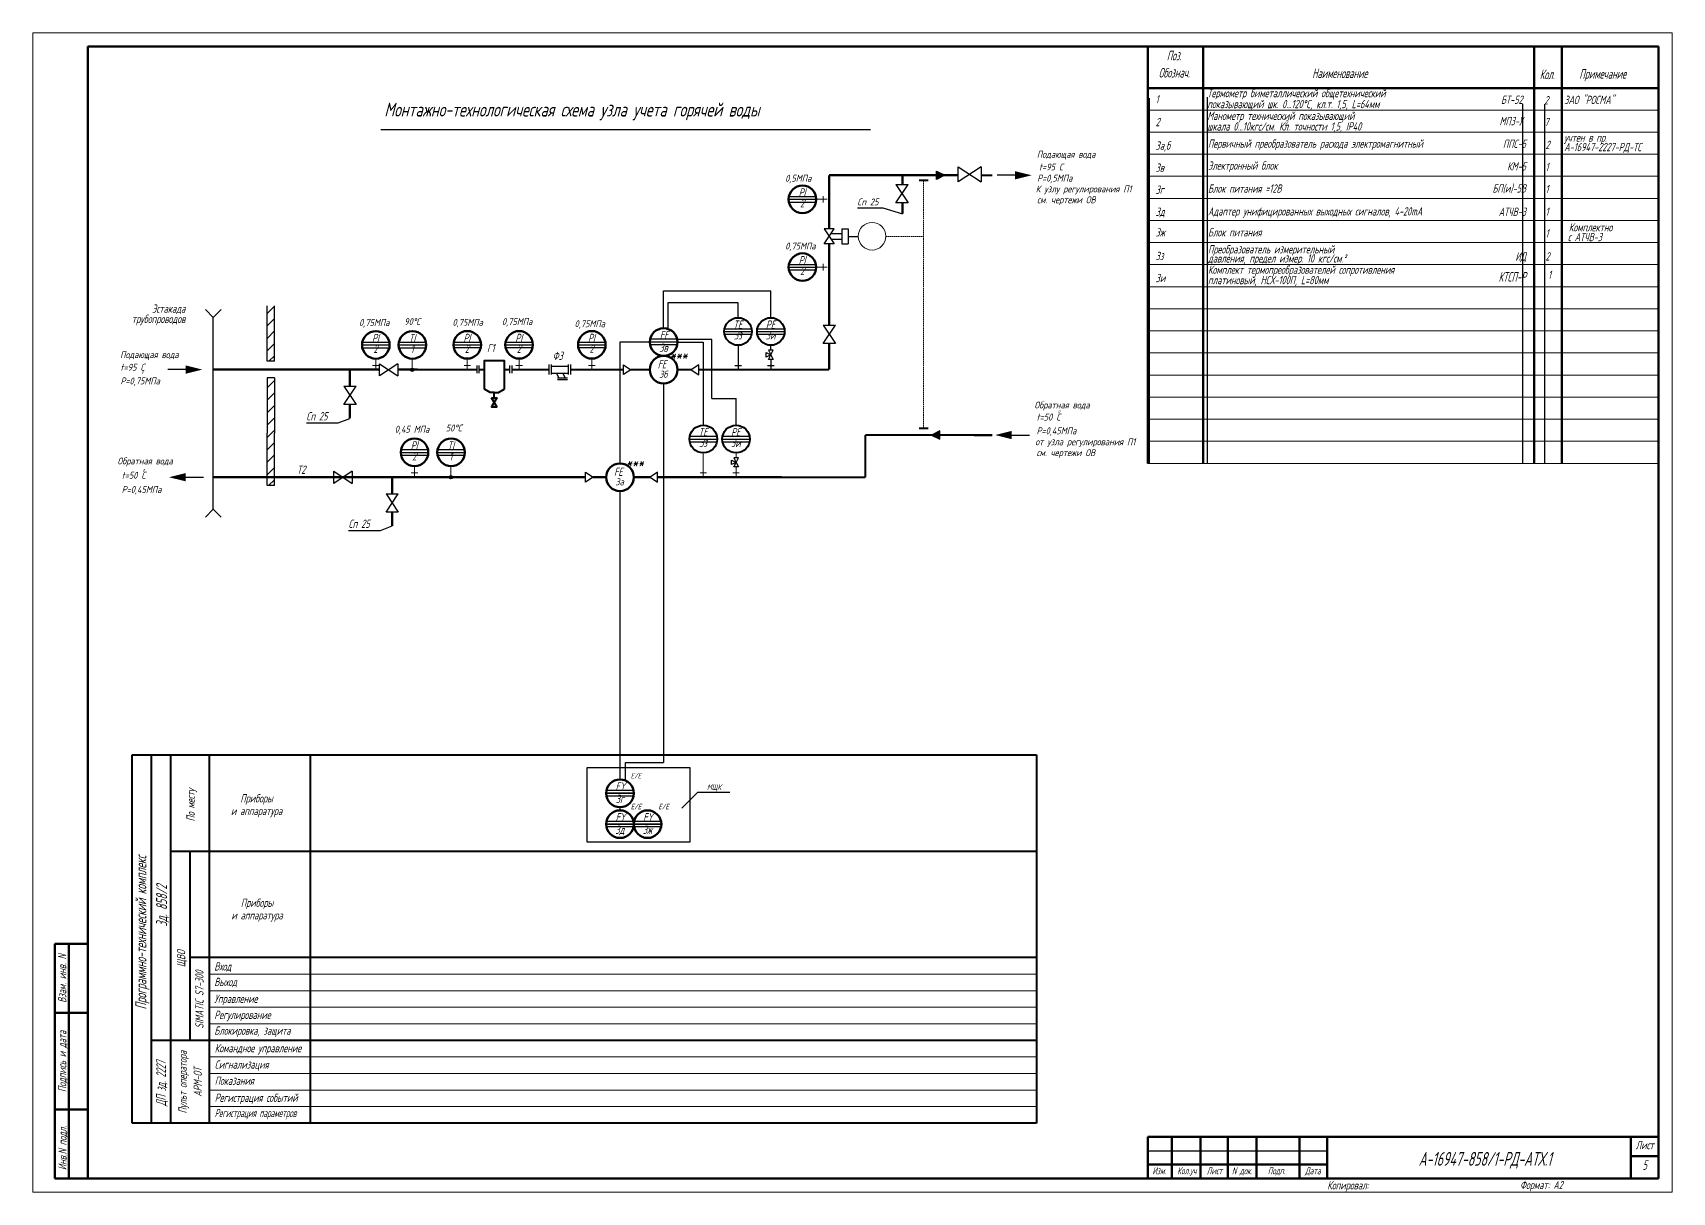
# Model space of a CAD drawing. Header units: millimetres. Extents: x -680 to 9204, y -4430 to 7779.
# Drawn here: x 4041 to 4635, y 4029 to 4449 of the extents above; entities that cross this region are included whole.
import ezdxf
from ezdxf.enums import TextEntityAlignment as Align

# ---------------------------------------------------------------- set-up
doc = ezdxf.new("R2010")
doc.units = ezdxf.units.MM
doc.linetypes.add('DASHED', pattern=[0.75, 0.5, -0.25])
doc.layers.get('Defpoints').update_dxf_attribs({"color": 33})
for name, color, linetype, lineweight in [('Арматура', 1, 'Continuous', 25), ('Выноска', 137, 'Continuous', 20), ('Датчики', 31, 'Continuous', 50), ('Обводка', 6, 'Continuous', 25), ('Поз', 7, 'Continuous', 13), ('Связи', 95, 'Continuous', 25), ('Текст_КИП', 2, 'Continuous', 25), ('Толст.рамка', 7, 'Continuous', 60), ('Тонк.рамка', 10, 'Continuous', 20), ('Щиты_пульты', 5, 'Continuous', 40)]:
    doc.layers.add(name, color=color, linetype=linetype, lineweight=lineweight)
for name, color, linetype in [('Отметки', 1, 'Continuous'), ('Сжатый воздух', 130, 'Continuous'), ('Слой М50', 3, 'Continuous'), ('Текст.', 51, 'Continuous'), ('ТХ_Засечки', 1, 'Continuous'), ('ТХ_ПАР', 2, 'Continuous'), ('ТХ_Текст', 30, 'Continuous')]:
    doc.layers.add(name, color=color, linetype=linetype)
doc.styles.add('Simplex', font='simplex.shx', dxfattribs={"width": 0.7, "oblique": 15})
doc.styles.add('Симплекс', font='simplex.shx', dxfattribs={"width": 0.7, "oblique": 15, "height": 250})
pattern_1 = [(45, (32525.4816, 135701.4675), (-2.24506403, 2.24506403), [])]

# ---------------------------------------------------------------- blocks, each defined once
blk = doc.blocks.new('A$C3CFF487C')
at = {"layer": 'Арматура'}
for p, q in [((0, 1.25), (0, 2.5)), ((0, 2.5), (2.5, 1.25)), ((0, 0), (0, 1.25)), ((2.5, 1.25), (0, 0))]:
    blk.add_line(p, q, dxfattribs=at)
blk.add_solid([(0, 0), (0, 2.5), (2.5, 1.25)], dxfattribs=at)
blk = doc.blocks.new('A$C428F2FC1')
at = {"layer": 'Defpoints', "ltscale": 0.2}
for p, q in [((-5, -4), (5, -4)), ((-5, -5), (5, -5)), ((-5, -6), (5, -6))]:
    blk.add_line(p, q, dxfattribs=at)
at = {"layer": 'Датчики', "color": 4}
blk.add_circle((0, -5), 5, dxfattribs=at)

msp = doc.modelspace()

# ---------------------------------------------------------------- hatches: boundary and pattern name
at = {"layer": 'Связи'}
h = msp.add_hatch(color=256, dxfattribs=at)
edge = h.paths.add_edge_path()
edge.add_arc((4178.117, 4327.004), 0.606, 0, 360)
h = msp.add_hatch(color=256, dxfattribs=at)
edge = h.paths.add_edge_path()
edge.add_arc((4192.13, 4288.074), 0.606, 0, 360)
at = {"layer": 'ТХ_Текст'}
h = msp.add_hatch(dxfattribs=at)
h.set_pattern_fill('ANSI31', color=256)
h.set_pattern_definition(pattern_1)
h.paths.add_polyline_path([(4128.197, 4330.074), (4128.195, 4347.319), (4128.195, 4350.128), (4125.526, 4350.128), (4125.526, 4348.098), (4125.524, 4330.075)])
h = msp.add_hatch(dxfattribs=at)
h.set_pattern_fill('ANSI31', color=256)
h.set_pattern_definition(pattern_1)
h.paths.add_polyline_path([(4128.197, 4324.075), (4128.195, 4306.83), (4128.181, 4285.075), (4125.525, 4285.074), (4125.526, 4306.052), (4125.524, 4324.075)])

# ---------------------------------------------------------------- linework, layer by layer
at = {"color": 7}
for p, q in [((4384.256, 4400.56), (4375.972, 4395.037)), ((4375.972, 4395.037), (4375.972, 4400.56)), ((4375.972, 4400.56), (4384.256, 4395.037)), ((4384.256, 4400.56), (4384.256, 4395.037)), ((4353.378, 4394.147), (4357.796, 4394.147)), ((4353.378, 4394.147), (4357.796, 4387.52)), ((4353.378, 4387.52), (4357.796, 4394.147)), ((4357.796, 4387.52), (4353.378, 4387.52)), ((4327.021, 4343.206), (4331.439, 4343.206)), ((4327.021, 4343.206), (4331.439, 4336.579)), ((4327.021, 4336.579), (4331.439, 4343.206)), ((4331.439, 4336.579), (4327.021, 4336.579)), ((4172.893, 4329.213), (4166.266, 4324.795)), ((4166.266, 4324.795), (4166.266, 4329.213)), ((4166.266, 4329.213), (4172.893, 4324.795)), ((4172.893, 4329.213), (4172.893, 4324.795)), ((4153.343, 4321.052), (4157.761, 4321.052)), ((4153.343, 4321.052), (4157.761, 4314.425)), ((4153.343, 4314.425), (4157.761, 4321.052)), ((4157.761, 4314.425), (4153.343, 4314.425)), ((4156.342, 4290.254), (4149.715, 4285.836)), ((4149.715, 4285.836), (4149.715, 4290.254)), ((4149.715, 4290.254), (4156.342, 4285.836)), ((4156.342, 4290.254), (4156.342, 4285.836)), ((4168.622, 4282.091), (4173.04, 4282.091)), ((4168.622, 4282.091), (4173.04, 4275.464)), ((4168.622, 4275.464), (4173.04, 4282.091)), ((4173.04, 4275.464), (4168.622, 4275.464))]:
    msp.add_line(p, q, dxfattribs=at)
for p, q in [((4336.098, 4375.331), (4339.726, 4375.331)), ((4306.394, 4331.593), (4306.394, 4333.25)), ((4306.394, 4333.25), (4308.051, 4332.422)), ((4308.051, 4332.422), (4306.394, 4331.593)), ((4308.88, 4334.079), (4307.223, 4334.079)), ((4307.223, 4334.079), (4308.051, 4332.422)), ((4307.223, 4330.765), (4308.051, 4332.422)), ((4308.88, 4330.765), (4307.223, 4330.765)), ((4308.051, 4332.422), (4308.88, 4334.079)), ((4308.051, 4332.422), (4308.88, 4330.765)), ((4296.284, 4295.117), (4294.627, 4295.117)), ((4294.627, 4295.117), (4295.456, 4293.46)), ((4295.456, 4293.46), (4296.284, 4295.117)), ((4293.799, 4292.632), (4293.799, 4294.289)), ((4293.799, 4294.289), (4295.456, 4293.46)), ((4295.456, 4293.46), (4293.799, 4292.632)), ((4294.627, 4291.803), (4295.456, 4293.46)), ((4296.284, 4291.803), (4294.627, 4291.803)), ((4295.456, 4293.46), (4296.284, 4291.803)), ((4248.39, 4173.583), (4258.39, 4173.583)), ((4248.39, 4162.4), (4258.39, 4162.4)), ((4258.39, 4162.4), (4268.39, 4162.4))]:
    msp.add_line(p, q)
at = {"lineweight": 60}
for p, q in [((4629.642, 4049.075), (4444.642, 4049.075)), ((4444.642, 4049.075), (4444.642, 4034.075)), ((4453.317, 4049.075), (4453.317, 4034.075)), ((4463.677, 4049.075), (4463.677, 4034.075)), ((4473.626, 4049.075), (4473.626, 4034.075)), ((4484.079, 4049.075), (4484.079, 4034.075)), ((4499.642, 4049.075), (4499.642, 4034.075)), ((4509.642, 4049.075), (4509.642, 4034.075)), ((4619.642, 4049.075), (4619.642, 4034.075)), ((4619.642, 4042.075), (4629.642, 4042.075)), ((4444.642, 4039.075), (4509.642, 4039.075)), ((4629.642, 4034.075), (4444.642, 4034.075))]:
    msp.add_line(p, q, dxfattribs=at)
at = {"ltscale": 100}
for points in [[(4402.517, 4397.461, 0.01, 3, 0), (4396.517, 4397.461, 0.8, 0.8, 0)], [(4102.049, 4327.075, 0.01, 3, 0), (4096.049, 4327.075, 0.8, 0.8, 0)], [(4389.353, 4303.351, 0.01, 3, 0), (4395.353, 4303.351, 0.8, 0.8, 0)], [(4090.049, 4288.074, 0.01, 3, 0), (4096.049, 4288.074, 0.8, 0.8, 0)]]:
    msp.add_lwpolyline(points, format="xyseb", dxfattribs=at)
at = {"lineweight": 40}
for points in [[(4204.285, 4320.014), (4204.285, 4330.414), (4211.396, 4330.414), (4211.396, 4320.014), (4211.396, 4320.014), (4211.396, 4320.014)], [(4207.841, 4318.827), (4206.341, 4318.827), (4204.285, 4320.014)], [(4207.841, 4318.827), (4209.34, 4318.827), (4211.396, 4320.014)], [(4207.841, 4316.827), (4207.841, 4318.827)], [(4206.848, 4316.827), (4208.833, 4316.827), (4206.848, 4313.52), (4208.833, 4313.52), (4206.848, 4316.827)]]:
    msp.add_lwpolyline(points, dxfattribs=at)
at = {"layer": 'Defpoints'}
for p, q in [((4445.115, 4425.418), (4445.115, 4293.081)), ((4466.191, 4425.753), (4466.191, 4293.081)), ((4580.435, 4423.377), (4580.435, 4293.081)), ((4588.315, 4423.173), (4588.315, 4293.081))]:
    msp.add_line(p, q, dxfattribs=at)
at = {"layer": 'Defpoints', "ltscale": 0.2}
for p, q in [((4291.19, 4341.864), (4301.19, 4341.864)), ((4291.19, 4340.864), (4301.19, 4340.864)), ((4291.19, 4339.864), (4301.19, 4339.864)), ((4303.051, 4341.864), (4313.051, 4341.864)), ((4303.051, 4340.864), (4313.051, 4340.864)), ((4303.051, 4339.864), (4313.051, 4339.864)), ((4278.594, 4302.902), (4288.594, 4302.902)), ((4278.594, 4301.902), (4288.594, 4301.902)), ((4278.594, 4300.902), (4288.594, 4300.902)), ((4290.455, 4302.902), (4300.455, 4302.902)), ((4290.455, 4301.902), (4300.455, 4301.902)), ((4290.455, 4300.902), (4300.455, 4300.902))]:
    msp.add_line(p, q, dxfattribs=at)
at = {"layer": 'Выноска'}
for p, q in [((4629.642, 4421.081), (4444.642, 4421.081)), ((4629.642, 4413.081), (4444.642, 4413.081)), ((4629.642, 4405.081), (4444.642, 4405.081)), ((4629.642, 4397.081), (4444.642, 4397.081)), ((4326.979, 4387.569), (4326.979, 4389.929)), ((4324.514, 4388.748), (4328.52, 4388.749)), ((4629.642, 4389.081), (4444.642, 4389.081)), ((4629.642, 4381.081), (4444.642, 4381.081)), ((4629.642, 4373.081), (4444.642, 4373.081)), ((4324.514, 4364.19), (4328.52, 4364.191)), ((4326.979, 4363.011), (4326.979, 4365.371)), ((4629.642, 4365.081), (4444.642, 4365.081)), ((4629.642, 4357.081), (4444.642, 4357.081)), ((4629.642, 4349.081), (4444.642, 4349.081)), ((4629.642, 4341.081), (4444.642, 4341.081)), ((4164.942, 4331.01), (4164.943, 4327.004)), ((4178.116, 4331.01), (4178.117, 4327.004)), ((4198.062, 4331.037), (4198.063, 4327.031)), ((4216.853, 4331.037), (4216.854, 4327.031)), ((4243.198, 4331.042), (4243.199, 4327.036)), ((4629.642, 4333.081), (4444.642, 4333.081)), ((4163.763, 4328.546), (4166.122, 4328.546)), ((4196.883, 4328.572), (4199.243, 4328.572)), ((4215.674, 4328.572), (4218.033, 4328.572)), ((4242.019, 4328.577), (4244.378, 4328.577)), ((4629.642, 4325.081), (4444.642, 4325.081)), ((4629.642, 4317.081), (4444.642, 4317.081)), ((4629.642, 4309.081), (4444.642, 4309.081)), ((4629.642, 4301.081), (4444.642, 4301.081)), ((4283.594, 4296.902), (4283.594, 4288.074)), ((4295.456, 4295.117), (4295.455, 4296.902)), ((4177.776, 4289.616), (4180.136, 4289.616)), ((4178.956, 4292.081), (4178.956, 4288.074)), ((4192.13, 4292.08), (4192.13, 4288.074)), ((4282.414, 4289.615), (4284.774, 4289.615)), ((4294.276, 4289.616), (4296.636, 4289.616)), ((4295.456, 4291.803), (4295.456, 4288.074)), ((4629.642, 4293.081), (4444.642, 4293.081)), ((4104.636, 4108.08), (4404.276, 4108.08)), ((4104.636, 4102.08), (4404.276, 4102.08)), ((4104.636, 4096.08), (4404.276, 4096.08)), ((4104.636, 4090.08), (4404.276, 4090.08)), ((4104.636, 4078.08), (4404.276, 4078.08)), ((4104.636, 4072.08), (4404.276, 4072.08)), ((4104.636, 4066.08), (4404.276, 4066.08)), ((4104.636, 4060.08), (4404.276, 4060.08))]:
    msp.add_line(p, q, dxfattribs=at)
at = {"layer": 'Датчики', "color": 4, "lineweight": 40}
for centre in [(4296.19, 4340.864), (4308.051, 4340.864), (4283.594, 4301.902), (4295.455, 4301.902)]:
    msp.add_circle(centre, 5, dxfattribs=at)
at = {"layer": 'Датчики'}
for centre in [(4269.208, 4327.036), (4253.39, 4288.074)]:
    msp.add_circle(centre, 5, dxfattribs=at)
at = {"layer": 'Обводка', "color": 155}
msp.add_line((4444.642, 4044.075), (4509.642, 4044.075), dxfattribs=at)
at = {"layer": 'Отметки', "color": 7, "ltscale": 100}
for p, q in [((4339.408, 4385.631), (4348.611, 4385.631)), ((4348.611, 4385.631), (4355.752, 4383.517)), ((4330.973, 4378.031), (4327.373, 4378.031)), ((4327.373, 4378.031), (4330.973, 4372.631)), ((4327.373, 4372.631), (4330.973, 4378.031)), ((4333.741, 4378.031), (4336.098, 4378.031)), ((4333.741, 4378.031), (4333.741, 4372.631)), ((4336.098, 4378.031), (4336.098, 4372.631)), ((4330.973, 4372.631), (4327.373, 4372.631)), ((4329.856, 4376.354), (4333.741, 4376.354)), ((4329.856, 4374.307), (4333.741, 4374.307)), ((4333.741, 4372.631), (4336.098, 4372.631)), ((4227.765, 4325.276), (4227.765, 4328.876)), ((4228.554, 4325.276), (4228.554, 4328.876)), ((4228.554, 4328.287), (4234.715, 4328.287)), ((4228.554, 4325.784), (4234.715, 4325.784)), ((4230.397, 4325.784), (4231.265, 4323.919)), ((4232.679, 4325.784), (4233.548, 4323.919)), ((4234.715, 4325.276), (4234.715, 4328.876)), ((4235.552, 4325.276), (4235.552, 4328.876)), ((4254.665, 4328.836), (4257.365, 4327.036)), ((4257.365, 4327.036), (4254.665, 4325.236)), ((4254.675, 4325.236), (4254.675, 4328.836)), ((4281.94, 4328.817), (4279.24, 4327.017)), ((4279.24, 4327.017), (4281.94, 4325.217)), ((4281.94, 4325.217), (4281.94, 4328.817)), ((4234.364, 4323.919), (4230.764, 4323.919)), ((4234.364, 4323.301), (4230.764, 4323.301)), ((4139.777, 4307.748), (4151.294, 4307.748)), ((4151.294, 4307.748), (4155.537, 4309.408)), ((4240.928, 4286.285), (4240.928, 4289.885)), ((4240.928, 4289.885), (4243.628, 4288.085)), ((4266.978, 4289.885), (4264.278, 4288.085)), ((4266.978, 4286.285), (4266.978, 4289.885)), ((4243.628, 4288.085), (4240.928, 4286.285)), ((4264.278, 4288.085), (4266.978, 4286.285)), ((4155.057, 4268.786), (4166.574, 4268.786)), ((4166.574, 4268.786), (4170.817, 4270.447))]:
    msp.add_line(p, q, dxfattribs=at)
at = {"layer": 'Отметки', "color": 1, "ltscale": 100, "const_width": 0.8}
for points in [[(4329.186, 4397.482), (4329.186, 4383.98)], [(4375.972, 4397.482), (4329.186, 4397.482)], [(4355.752, 4394.147), (4355.752, 4397.482)], [(4388.262, 4397.461), (4384.256, 4397.461)], [(4329.186, 4393.571), (4329.186, 4383.98)], [(4329.186, 4383.98), (4329.186, 4378.031)], [(4355.752, 4383.517), (4355.752, 4387.52)], [(4329.186, 4381.288), (4329.186, 4378.031)], [(4329.186, 4381.288), (4329.186, 4378.031)], [(4329.186, 4372.631), (4329.186, 4369.373)], [(4329.186, 4372.631), (4329.186, 4369.373)], [(4329.186, 4372.631), (4329.186, 4369.373)], [(4329.186, 4369.373), (4329.186, 4343.206)], [(4329.186, 4336.579), (4329.186, 4327.036)], [(4166.266, 4327.075), (4106.028, 4327.075)], [(4155.537, 4321.052), (4155.537, 4327.036)], [(4201.498, 4327.024), (4172.893, 4327.078)], [(4204.285, 4327.019), (4202.285, 4327.023)], [(4213.396, 4327.036), (4211.396, 4327.036)], [(4227.765, 4327.036), (4214.183, 4327.036)], [(4254.675, 4327.036), (4235.552, 4327.036)], [(4264.208, 4327.05), (4257.271, 4327.055)], [(4279.268, 4327.036), (4274.208, 4327.036)], [(4329.186, 4327.036), (4281.94, 4327.036)], [(4155.537, 4309.408), (4155.537, 4314.425)]]:
    msp.add_lwpolyline(points, dxfattribs=at)
at = {"layer": 'Отметки', "color": 7, "ltscale": 100, "const_width": 0.8}
for points in [[(4361.763, 4395.625), (4365.08, 4395.625)], [(4361.763, 4305.81), (4365.08, 4305.81)]]:
    msp.add_lwpolyline(points, dxfattribs=at)
at = {"layer": 'Отметки', "color": 7, "ltscale": 100}
for points in [[(4201.498, 4328.581), (4201.498, 4325.746)], [(4202.285, 4328.581), (4202.285, 4325.746)], [(4213.396, 4328.573), (4213.396, 4325.738)], [(4214.183, 4328.573), (4214.183, 4325.738)]]:
    msp.add_lwpolyline(points, dxfattribs=at)
at = {"layer": 'Отметки', "color": 5, "ltscale": 100, "const_width": 0.8}
for points in [[(4388.262, 4303.372), (4342.273, 4303.361)], [(4342.273, 4303.372), (4342.285, 4288.034)], [(4388.262, 4303.351), (4381.664, 4303.351)], [(4149.715, 4288.074), (4106.028, 4288.074)], [(4240.928, 4288.074), (4132.795, 4288.074)], [(4170.817, 4282.091), (4170.817, 4288.074)], [(4248.39, 4288.074), (4243.612, 4288.074)], [(4264.294, 4288.074), (4258.39, 4288.074)], [(4342.285, 4288.046), (4266.978, 4288.085)], [(4170.817, 4270.447), (4170.817, 4275.464)]]:
    msp.add_lwpolyline(points, dxfattribs=at)
at = {"layer": 'Поз', "linetype": 'DASHED'}
for p, q in [((4363.422, 4395.625), (4363.422, 4305.81)), ((4349.725, 4375.331), (4363.422, 4375.331))]:
    msp.add_line(p, q, dxfattribs=at)
at = {"layer": 'Связи'}
for p, q in [((4269.208, 4342.036), (4269.208, 4355.58)), ((4269.208, 4355.58), (4308.051, 4355.58)), ((4308.051, 4345.864), (4308.051, 4355.58)), ((4296.19, 4351.311), (4270.778, 4351.311)), ((4270.778, 4351.311), (4270.778, 4341.783)), ((4296.19, 4345.864), (4296.19, 4351.311)), ((4264.208, 4337.036), (4253.39, 4337.036)), ((4253.39, 4337.036), (4253.39, 4293.074)), ((4286.648, 4337.998), (4274.115, 4337.998)), ((4274.208, 4337.036), (4283.594, 4337.036)), ((4283.594, 4337.036), (4283.594, 4306.902)), ((4286.648, 4316.618), (4286.648, 4337.998)), ((4296.19, 4335.864), (4296.19, 4327.036)), ((4308.051, 4334.079), (4308.051, 4335.864)), ((4308.051, 4330.765), (4308.052, 4327.036)), ((4295.01, 4328.577), (4297.37, 4328.577)), ((4306.872, 4328.578), (4309.231, 4328.578)), ((4269.208, 4322.036), (4269.208, 4184.742)), ((4286.648, 4316.618), (4295.455, 4316.618)), ((4295.455, 4306.902), (4295.455, 4316.618)), ((4253.39, 4283.074), (4253.39, 4178.583)), ((4255.386, 4178.168), (4255.386, 4184.742)), ((4255.386, 4184.742), (4269.208, 4184.742)), ((4253.39, 4168.583), (4253.39, 4167.4))]:
    msp.add_line(p, q, dxfattribs=at)
for centre in [(4178.117, 4327.004), (4192.13, 4288.074)]:
    msp.add_circle(centre, 0.606, dxfattribs=at)
at = {"layer": 'Сжатый воздух', "color": 1, "lineweight": 20, "ltscale": 400}
msp.add_circle((4344.726, 4375.376), 5, dxfattribs=at)
at = {"layer": 'Текст_КИП'}
for p, q in [((4275.817, 4168.201), (4281.632, 4174.014)), ((4281.632, 4174.014), (4293.155, 4174.014))]:
    msp.add_line(p, q, dxfattribs=at)
msp.add_lwpolyline([(4241.535, 4182.962), (4278.747, 4182.962), (4278.747, 4155.937), (4241.535, 4155.937)], close=True, dxfattribs=at)
at = {"layer": 'Толст.рамка'}
for p, q in [((4060.642, 4034.075), (4060.642, 4444.075)), ((4060.642, 4444.075), (4629.642, 4444.075)), ((4629.642, 4444.075), (4629.642, 4034.075)), ((4060.642, 4034.075), (4629.642, 4034.075))]:
    msp.add_line(p, q, dxfattribs=at)
at = {"layer": 'Толст.рамка', "lineweight": 60}
for p, q in [((4444.642, 4444.075), (4444.642, 4293.081)), ((4464.642, 4444.075), (4464.642, 4293.081)), ((4584.642, 4444.075), (4584.642, 4293.081)), ((4594.642, 4444.075), (4594.642, 4293.081)), ((4629.642, 4429.075), (4444.642, 4429.075)), ((4048.642, 4034.075), (4048.642, 4119.075)), ((4060.642, 4119.075), (4048.642, 4119.075)), ((4053.642, 4034.075), (4053.642, 4119.075)), ((4060.642, 4094.075), (4048.642, 4094.075)), ((4048.642, 4059.075), (4060.642, 4059.075)), ((4060.642, 4034.075), (4048.642, 4034.075))]:
    msp.add_line(p, q, dxfattribs=at)
at = {"layer": 'Тонк.рамка'}
for p, q in [((4040.642, 4029.075), (4040.642, 4449.075)), ((4040.642, 4449.075), (4634.642, 4449.075)), ((4634.642, 4449.075), (4634.642, 4029.075)), ((4634.642, 4029.075), (4040.642, 4029.075))]:
    msp.add_line(p, q, dxfattribs=at)
at = {"layer": 'ТХ_Засечки'}
for p, q in [((4166.79, 4414.053), (4344.142, 4414.053)), ((4106.028, 4345.889), (4103.163, 4348.8)), ((4106.028, 4345.889), (4108.893, 4348.8)), ((4106.028, 4276.543), (4106.028, 4345.889)), ((4106.028, 4276.543), (4103.163, 4273.632)), ((4106.028, 4276.543), (4108.893, 4273.632))]:
    msp.add_line(p, q, dxfattribs=at)
at = {"layer": 'ТХ_ПАР'}
for p, q in [((4396.517, 4397.461), (4390.096, 4397.461)), ((4096.049, 4327.075), (4089.628, 4327.075)), ((4395.353, 4303.351), (4401.774, 4303.351)), ((4096.049, 4288.074), (4102.47, 4288.074))]:
    msp.add_line(p, q, dxfattribs=at)
at = {"layer": 'ТХ_Текст'}
for p, q in [((4125.524, 4330.075), (4125.526, 4350.128)), ((4128.197, 4330.075), (4128.195, 4350.128)), ((4128.197, 4330.074), (4125.524, 4330.075)), ((4125.524, 4324.075), (4125.526, 4304.021)), ((4128.197, 4324.075), (4125.524, 4324.075)), ((4128.197, 4324.075), (4128.195, 4304.021)), ((4125.525, 4285.074), (4125.526, 4304.021)), ((4128.196, 4285.075), (4128.195, 4304.021)), ((4128.197, 4285.075), (4125.524, 4285.074))]:
    msp.add_line(p, q, dxfattribs=at)
at = {"layer": 'Щиты_пульты', "color": 5}
for p, q in [((4076.634, 4054.079), (4076.635, 4187.496)), ((4076.635, 4187.496), (4404.276, 4187.496)), ((4083.634, 4054.079), (4083.635, 4187.496)), ((4090.634, 4054.079), (4090.635, 4187.496)), ((4104.636, 4054.079), (4104.637, 4187.496)), ((4141.115, 4187.496), (4141.115, 4054.079)), ((4404.276, 4152.495), (4090.635, 4152.496)), ((4097.632, 4084.079), (4097.632, 4152.495)), ((4404.276, 4114.08), (4097.632, 4114.08)), ((4404.276, 4084.08), (4083.634, 4084.08)), ((4404.276, 4054.079), (4076.634, 4054.079))]:
    msp.add_line(p, q, dxfattribs=at)
at = {"layer": 'Щиты_пульты', "color": 5, "ltscale": 0.6}
msp.add_line((4404.276, 4187.498), (4404.276, 4054.079), dxfattribs=at)

# ---------------------------------------------------------------- block references
at = {"color": 5, "lineweight": 40, "yscale": 1.18125}
for p, xscale, zscale in [((4368.121, 4395.963), 1.18125, 1.18125), ((4369.237, 4301.895), -1.18125, 1.181250000003274)]:
    msp.add_blockref('A$C3CFF487C', p, dxfattribs=dict(at, xscale=xscale, zscale=zscale))
for p in [(4319.514, 4393.748), (4319.514, 4369.19), (4164.942, 4341.01), (4178.199, 4341.009), (4198.062, 4341.037), (4216.853, 4341.037), (4243.198, 4341.042), (4178.956, 4302.081), (4192.213, 4302.079)]:
    msp.add_blockref('A$C428F2FC1', p)
at = {"layer": 'Датчики', "color": 4, "lineweight": 40, "xscale": -1}
for p in [(4269.208, 4342.036), (4253.39, 4178.583), (4253.39, 4167.4), (4263.39, 4167.4)]:
    msp.add_blockref('A$C428F2FC1', p, dxfattribs=at)

# ---------------------------------------------------------------- texts
at = {"color": 7, "ltscale": 100, "style": 'Simplex', "oblique": 15, "width": 0.7}
for s, height, p in [(' Монтажно-технологическая схема узла учета горячей воды ', 5, (4165.68, 4418.742)), ('Подающая вода  ', 2.5, (4404.438, 4403.809)), ('t=95 C', 2.5, (4405.216, 4399.209)), ('0,5МПа', 2.5, (4313.264, 4395.132)), ('Р=0,5МПа ', 2.5, (4404.563, 4395.183)), ('К узлу регулирования П1', 2.5, (4404.037, 4391.267)), ('см. чертежи ОВ', 2.5, (4404.504, 4387.323)), ('Сп 25', 2.5, (4339.402, 4386.556)), ('0,75МПа', 2.5, (4313.264, 4370.574)), ('0,75МПа', 2.5, (4158.873, 4342.868)), ('90%%DС', 2.5, (4175.215, 4343.21)), ('0,75МПа', 2.5, (4192.707, 4342.921)), ('0,75МПа', 2.5, (4210.636, 4343.209)), ('0,75МПа', 2.5, (4236.949, 4342.425)), ('Подающая вода  ', 2.5, (4072.278, 4331.214)), ('Ф3', 3, (4228.994, 4330.568)), ('t=95 C', 2.5, (4072.411, 4326.665)), ('Р=0,75МПа', 2.5, (4072.411, 4321.706)), ('Обратная вода  ', 2.5, (4403.563, 4312.986)), ('Сп 25', 3, (4139.772, 4308.673)), ('0,45 МПа', 2.5, (4171.787, 4304.213)), ('50%%DС', 2.5, (4190.29, 4304.674)), ('t=50 C', 2.5, (4404.338, 4308.603)), ('от узла регулирования П1', 2.5, (4403.863, 4299.653)), ('Р=0,45МПа ', 2.5, (4404.338, 4303.644)), ('Обратная вода  ', 2.5, (4071.332, 4292.716)), ('см. чертежи ОВ', 2.5, (4404.33, 4295.709)), ('t=50 C', 2.5, (4072.856, 4287.539)), (' Т2', 3, (4134.979, 4289.304)), ('Р=0,45МПа', 2.5, (4072.856, 4282.385)), ('Сп 25', 3, (4155.051, 4269.712))]:
    msp.add_text(s, height=height, dxfattribs=at).set_placement(p)
at = {"ltscale": 100, "style": 'Simplex', "oblique": 15, "width": 0.7}
msp.add_text('Г1  ', height=3, dxfattribs=at).set_placement((4205.198, 4333.366))
at = {"color": 0, "lineweight": 9, "style": 'Simplex', "oblique": 15, "width": 0.7}
for p in [(4080.342, 4325.517), (4412.476, 4311.248), (4080.846, 4289.938)]:
    msp.add_text('0', height=1.141, dxfattribs=at).set_placement(p, align=Align.CENTER)
at = {"char_height": 3, "attachment_point": 6, "style": 'Симплекс'}
for s, insert in [('Эстакада', (4095.882, 4348.925)), ('трубопроводов', (4095.882, 4345.034))]:
    msp.add_mtext_dynamic_manual_height_columns(s, width=18271.76197, gutter_width=12.5, heights=[0], dxfattribs=dict(at, insert=insert))
at = {"layer": 'Defpoints', "style": 'Simplex', "oblique": 15, "width": 0.6}
msp.add_text('ЗАО "РОСМА"', height=3, dxfattribs=at).set_placement((4595.533, 4423.266))
at = {"layer": 'Слой М50', "color": 3, "style": 'Simplex', "oblique": 15, "width": 0.6}
for s, p in [('Первичный преобразователь расхода электромагнитный', (4466.44, 4407.434)), ('Электронный блок', (4466.44, 4399.482)), ('Блок питания =12В', (4466.44, 4391.156)), ('Адаптер унифицированных выходных сигналов, 4-20mА', (4466.44, 4382.888)), ('Блок питания', (4466.44, 4375.294))]:
    msp.add_text(s, height=3, dxfattribs=at).set_placement(p)
at = {"layer": 'Слой М50', "color": 2, "style": 'Simplex', "oblique": 15, "width": 0.6}
for s, p in [('ППС-5', (4581.65, 4407.381)), ('КМ-5', (4581.65, 4399.186)), ('БП(и)-5В', (4581.65, 4391.186)), ('АТЧВ-3', (4581.65, 4382.725))]:
    msp.add_text(s, height=3, dxfattribs=at).set_placement(p, align=Align.RIGHT)
at = {"layer": 'Текст.', "style": 'Simplex', "oblique": 15, "width": 0.6}
for s, height, p in [('По месту', 3, (4099.329, 4169.298)), ('Программно-технический комплекс', 4, (4081.809, 4123.089)), ('Зд. 858/2', 4, (4089.33, 4132.814)), ('ЩВО', 3, (4095.87, 4113.64)), ('SIMATIC S7-300', 3, (4102.517, 4098.845)), ('ДП зд. 2227', 3.5, (4088.859, 4068.47)), ('Пульт оператора', 3, (4096.438, 4068.934)), ('АРМ-ОТ', 3, (4101.91, 4068.934))]:
    msp.add_text(s, height=height, rotation=90, dxfattribs=at).set_placement(p, align=Align.CENTER)
for s, p in [('Приборы', (4121.701, 4170.255)), ('и аппаратура', (4121.701, 4165.686)), ('Приборы', (4121.883, 4132.434)), ('и аппаратура', (4121.883, 4127.865))]:
    msp.add_text(s, height=3, dxfattribs=at).set_placement(p, align=Align.CENTER)
at = {"layer": 'Текст.', "style": 'Simplex', "oblique": 15}
for s, width, p in [('Вход', 0.6, (4106.395, 4109.369)), ('Выход', 0.6, (4106.395, 4103.753)), ('Управление', 0.6, (4106.395, 4097.663)), ('Регулирование', 0.6, (4106.395, 4091.825)), ('Блокировка, защита', 0.6, (4106.395, 4086.116)), ('Командное управление', 0.6, (4106.551, 4079.759)), ('Сигнализация', 0.6, (4106.551, 4073.833)), ('Показания', 0.6, (4106.551, 4067.958)), ('Регистрация событий', 0.6, (4106.551, 4061.789)), ('Регистрация параметров', 0.5, (4106.551, 4056.259))]:
    msp.add_text(s, height=3, dxfattribs=dict(at, width=width)).set_placement(p)
at = {"layer": 'Текст_КИП', "style": 'Simplex', "oblique": 15, "width": 0.6}
for s, height, p in [('Поз.', 3.5, (4451.501, 4439.067)), ('Обознач. ', 3.5, (4448.585, 4432.849)), ('Наименование', 3.5, (4504.181, 4432.655)), ('Кол.', 3.5, (4586.646, 4432.266)), ('Примечание', 3.5, (4600.988, 4432.461)), ('А-16947-858/1-РД-АТХ.1', 5, (4542.763, 4038.654))]:
    msp.add_text(s, height=height, dxfattribs=at).set_placement(p)
at = {"layer": 'Текст_КИП', "color": 3, "style": 'Simplex', "oblique": 15}
for s, width, p in [('1', 0.6, (4447.441, 4423.522)), ('Термометр биметаллический общетехнический', 0.6, (4466.191, 4425.713)), ('2', 0.6, (4588.315, 4423.173)), ('показывающий шк. 0...120%%DC, кл.т. 1,5, L=64мм', 0.6, (4466.191, 4421.761)), ('Манометр технический показывающий', 0.6, (4466.191, 4417.503)), ('2', 0.6, (4447.441, 4415.236)), ('шкала 0...10кгс/см. Кл. точности 1,5, IP40', 0.6, (4466.191, 4413.661)), ('7', 0.6, (4588.315, 4415.246)), ('3а,б', 0.7, (4447.441, 4406.726)), ('учтен в пр.', 0.6, (4595.515, 4409.623)), ('А-16947-2227-РД-ТС', 0.6, (4595.515, 4406.182)), ('3в', 0.7, (4447.441, 4398.726)), ('3г', 0.7, (4447.441, 4390.726)), ('3д', 0.7, (4447.441, 4382.726)), ('3ж', 0.7, (4447.441, 4375.272)), ('Преобразователь измерительный', 0.6, (4466.44, 4369.155)), ('3з', 0.7, (4447.441, 4366.726)), ('давления, предел измер. 10 кгс/см.²', 0.6, (4466.44, 4365.847)), ('3и', 0.7, (4447.441, 4358.726)), ('платиновый, НСХ-100П, L=80мм', 0.6, (4466.44, 4357.989)), ('Комплект термопреобразователей сопротивления', 0.6, (4466.44, 4361.759)), ('Копировал:', 0.6, (4509.642, 4030.062)), ('Формат: А2', 0.6, (4579.503, 4030.19))]:
    msp.add_text(s, height=3, dxfattribs=dict(at, width=width)).set_placement(p)
at = {"layer": 'Текст_КИП', "color": 3, "style": 'Simplex', "oblique": 15, "width": 0.6}
for s, p in [('БТ-52', (4580.435, 4423.336)), ('МП3-У', (4580.435, 4415.569))]:
    msp.add_text(s, height=3, dxfattribs=at).set_placement(p, align=Align.RIGHT)
for s, height, p in [('2', 2, (4494.72, 4415.439)), ('Изм.', 2.5, (4448.785, 4035.579)), ('Кол.уч', 2.5, (4458.785, 4035.579)), ('Лист', 2.5, (4468.785, 4035.579)), ('N док.', 2.5, (4478.785, 4035.579)), ('Подп.', 2.5, (4491.285, 4035.579)), ('Дата', 2.5, (4504.437, 4035.579))]:
    msp.add_text(s, height=height, dxfattribs=at).set_placement(p, align=Align.CENTER)
at = {"layer": 'Текст_КИП', "color": 2, "style": 'Simplex', "oblique": 15, "width": 0.6}
for s, p in [('2', (4588.727, 4406.982)), ('1', (4588.727, 4398.982)), ('1', (4588.727, 4390.982)), ('1', (4588.727, 4382.784)), ('1', (4588.727, 4374.982)), ('2', (4588.727, 4366.584)), ('1', (4589.656, 4359.977))]:
    msp.add_text(s, height=3, dxfattribs=at).set_placement(p)
at = {"layer": 'Текст_КИП', "style": 'Simplex', "oblique": 15}
for s, height, width, p in [('РI', 3, 0.6, (4319.364, 4389.748)), ('РI', 3, 0.6, (4319.364, 4365.19)), ('TE', 3, 0.7, (4296.039, 4341.864)), ('РE', 3, 0.7, (4307.9, 4341.864)), ('РI', 3, 0.6, (4164.791, 4337.01)), ('TI', 3, 0.6, (4178.048, 4337.009)), ('РI', 3, 0.6, (4197.912, 4337.037)), ('РI', 3, 0.6, (4216.703, 4337.037)), ('РI', 3, 0.6, (4243.048, 4337.042)), ('3в', 3, 0.7, (4269.158, 4333.502)), ('FE', 3, 0.7, (4269.359, 4338.036)), ('FE', 3, 0.6, (4268.621, 4327.53)), ('РI', 3, 0.6, (4178.805, 4298.081)), ('TI', 3, 0.6, (4192.062, 4298.079)), ('TE', 3, 0.7, (4283.443, 4302.902)), ('РE', 3, 0.7, (4295.305, 4302.902)), ('FE', 3, 0.6, (4252.803, 4288.568)), ('EY', 3, 0.7, (4253.541, 4174.583)), ('3г', 3, 0.7, (4253.34, 4170.05)), ('FY', 3, 0.7, (4253.541, 4163.4)), ('FY', 3, 0.7, (4263.541, 4163.4)), ('3д', 3, 0.7, (4253.34, 4158.866)), ('3ж', 3, 0.7, (4263.34, 4158.866)), ('Лист', 3, 0.6, (4624.665, 4044.646)), ('5', 3.5, 0.6, (4624.665, 4037.176))]:
    msp.add_text(s, height=height, dxfattribs=dict(at, width=width)).set_placement(p, align=Align.CENTER)
at = {"layer": 'Текст_КИП', "color": 4, "style": 'Simplex', "oblique": 15}
for s, height, width, p in [('2', 3, 0.6, (4319.422, 4385.848)), ('2', 3, 0.6, (4319.422, 4361.289)), ('3з', 3, 0.7, (4296.097, 4337.963)), ('3и', 3, 0.7, (4307.959, 4337.963)), ('2', 3, 0.6, (4164.85, 4333.11)), ('1', 3, 0.6, (4178.107, 4333.108)), ('2', 3, 0.6, (4197.97, 4333.136)), ('2', 3, 0.6, (4216.761, 4333.136)), ('2', 3, 0.6, (4243.106, 4333.141)), ('3б', 2.5, 0.7, (4269.072, 4324.131)), ('3з', 3, 0.7, (4283.502, 4299.001)), ('3и', 3, 0.7, (4295.363, 4299.001)), ('2', 3, 0.6, (4178.863, 4294.18)), ('1', 3, 0.6, (4192.12, 4294.178)), ('3а', 2.5, 0.7, (4253.254, 4285.17))]:
    msp.add_text(s, height=height, dxfattribs=dict(at, width=width)).set_placement(p, align=Align.CENTER)
at = {"layer": 'Текст_КИП', "color": 2, "style": 'Simplex', "oblique": 15, "width": 0.6}
for s, height, p in [('Комплектно', 3, (4612.934, 4377.125)), ('с АТЧВ-3', 3, (4609.169, 4373.581)), ('ИД', 3, (4581.65, 4366.543)), ('КТСП-Р', 3.5, (4581.65, 4358.943))]:
    msp.add_text(s, height=height, dxfattribs=at).set_placement(p, align=Align.RIGHT)
at = {"layer": 'Текст_КИП', "style": 'Simplex', "oblique": 15, "width": 0.6}
for p in [(4274.48, 4332.443), (4258.662, 4293.482)]:
    msp.add_text('***', height=5, dxfattribs=at).set_placement(p, align=Align.MIDDLE)
at = {"layer": 'Текст_КИП', "color": 6, "style": 'Simplex', "oblique": 15, "width": 0.7}
for s, p in [('Е/Е', (4257.29, 4178.957)), ('МЩК', (4284.925, 4174.822)), ('Е/Е', (4257.29, 4167.773)), ('Е/Е', (4267.29, 4167.773))]:
    msp.add_text(s, height=2, dxfattribs=at).set_placement(p)
at = {"layer": 'Текст_КИП', "ltscale": 0.02, "style": 'Simplex', "oblique": 15, "width": 0.6}
for s, p in [('Взам. инв. N', (4052.773, 4106.446)), ('Подпись и дата', (4052.773, 4076.446)), ('Инв.N подл.', (4052.909, 4045.074))]:
    msp.add_text(s, height=3, rotation=90, dxfattribs=at).set_placement(p, align=Align.CENTER)

doc.saveas('drawing.dxf')
